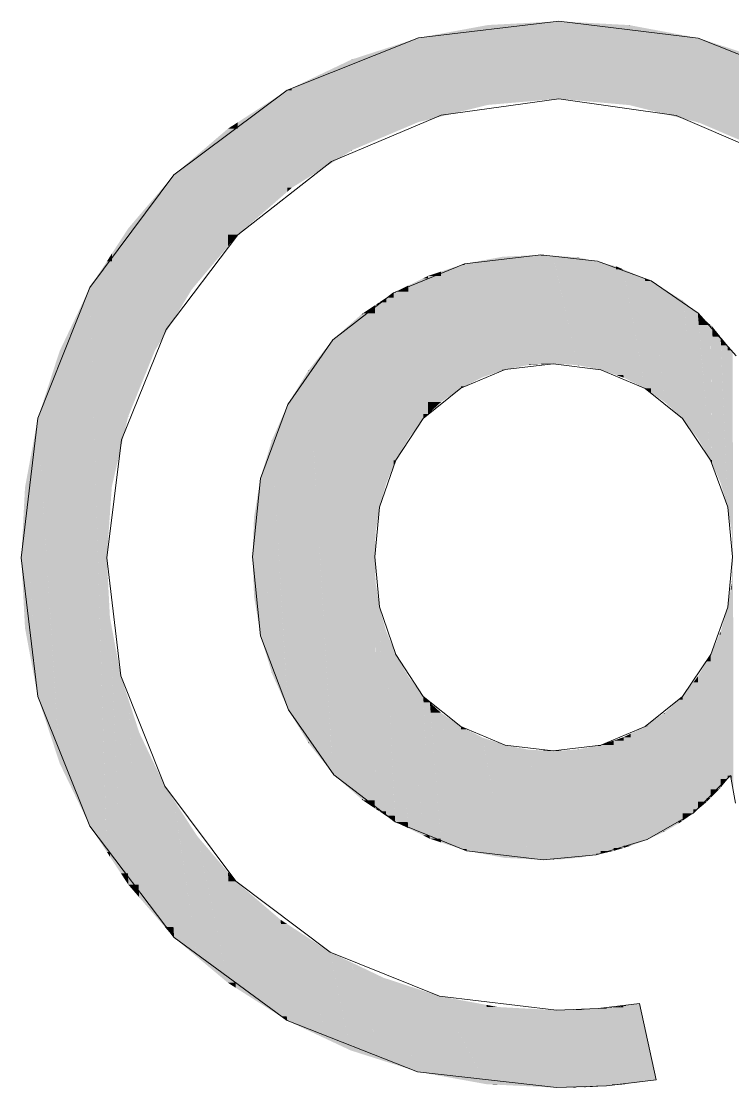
# Model space of a CAD drawing. Extents: x -1 to 1342, y -35 to 723.
# Drawn here: x 1218.41 to 1220.032, y 269.117 to 271.547 of the extents above; entities that cross this region are included whole.
import ezdxf

# ---------------------------------------------------------------- set-up
doc = ezdxf.new("R2010")
doc.units = 0
doc.layers.get('0').update_dxf_attribs({"lineweight": 18})
doc.layers.add('P11_Plankopf_Ausführung_AF_4_800 Plankopf', color=7, linetype='Continuous', lineweight=25)

# ---------------------------------------------------------------- blocks, each defined once
blk = doc.blocks.new('Referenz-A0SKLQSHLL', base_point=(1054.4775, 131.3883))
at = {"layer": 'P11_Plankopf_Ausführung_AF_4_800 Plankopf', "color": 0, "linetype": 'Continuous', "lineweight": 13, "ltscale": 16.9}
for p, q in [((1219.6354, 271.5467), (1219.3154, 271.509)), ((1219.9531, 271.5086), (1219.6354, 271.5467)), ((1219.3154, 271.509), (1219.0162, 271.3898)), ((1220.25, 271.3894), (1219.9531, 271.5086)), ((1219.0162, 271.3898), (1218.758, 271.1971)), ((1219.6354, 271.3702), (1219.3669, 271.3328)), ((1219.9027, 271.3319), (1219.6354, 271.3702)), ((1219.3669, 271.3328), (1219.1173, 271.2272)), ((1220.1511, 271.2258), (1219.9027, 271.3319)), ((1219.1173, 271.2272), (1218.9035, 271.0605)), ((1218.758, 271.1971), (1218.5663, 270.9401)), ((1218.9035, 271.0605), (1218.7401, 270.8442)), ((1219.5945, 271.0145), (1219.4206, 270.9942)), ((1219.7237, 271.0003), (1219.5945, 271.0145)), ((1219.4206, 270.9942), (1219.2585, 270.9281)), ((1219.8456, 270.9551), (1219.7237, 271.0003)), ((1218.5663, 270.9401), (1218.4477, 270.6424)), ((1219.953, 270.8818), (1219.8456, 270.9551)), ((1219.2585, 270.9281), (1219.1199, 270.8211)), ((1220.0394, 270.7846), (1219.953, 270.8818)), ((1218.7401, 270.8442), (1218.6382, 270.593)), ((1219.1199, 270.8211), (1219.0174, 270.6736)), ((1219.6224, 270.7665), (1219.5132, 270.7533)), ((1219.731, 270.7528), (1219.6224, 270.7665)), ((1219.5132, 270.7533), (1219.4119, 270.7106)), ((1219.8318, 270.7101), (1219.731, 270.7528)), ((1219.4119, 270.7106), (1219.3262, 270.6415)), ((1219.9172, 270.6415), (1219.8318, 270.7101)), ((1219.0174, 270.6736), (1218.9551, 270.5051)), ((1218.4477, 270.6424), (1218.41, 270.324)), ((1219.3262, 270.6415), (1219.2639, 270.5466)), ((1219.9812, 270.5471), (1219.9172, 270.6415)), ((1218.6382, 270.593), (1218.6049, 270.324)), ((1219.2639, 270.5466), (1219.2264, 270.4395)), ((1220.0202, 270.4399), (1219.9812, 270.5471)), ((1218.9551, 270.5051), (1218.937, 270.3264)), ((1219.2264, 270.4395), (1219.216, 270.3264)), ((1220.0315, 270.3264), (1220.0202, 270.4399)), ((1218.937, 270.3264), (1218.9555, 270.1468)), ((1219.216, 270.3264), (1219.2262, 270.2124)), ((1220.0204, 270.212), (1220.0315, 270.3264)), ((1218.41, 270.324), (1218.4476, 270.008)), ((1218.6049, 270.324), (1218.6368, 270.0554)), ((1219.2262, 270.2124), (1219.2637, 270.1043)), ((1219.9815, 270.1038), (1220.0204, 270.212)), ((1218.9555, 270.1468), (1219.0187, 269.9776)), ((1219.2637, 270.1043), (1219.3262, 270.0085)), ((1219.9172, 270.0085), (1219.9815, 270.1038)), ((1218.6368, 270.0554), (1218.7371, 269.8041)), ((1218.4476, 270.008), (1218.5665, 269.7127)), ((1219.3262, 270.0085), (1219.4119, 269.9397)), ((1219.8317, 269.9402), (1219.9172, 270.0085)), ((1219.0187, 269.9776), (1219.1225, 269.8298)), ((1219.4119, 269.9397), (1219.5133, 269.8972)), ((1219.7309, 269.8977), (1219.8317, 269.9402)), ((1219.5133, 269.8972), (1219.6224, 269.8842)), ((1219.6224, 269.8842), (1219.7309, 269.8977)), ((1219.1225, 269.8298), (1219.2621, 269.7228)), ((1219.9418, 269.7423), (1220.0268, 269.828)), ((1220.0268, 269.828), (1220.038, 269.7655)), ((1218.7371, 269.8041), (1218.8989, 269.5872)), ((1219.8369, 269.6823), (1219.9418, 269.7423)), ((1219.2621, 269.7228), (1219.425, 269.6567)), ((1218.5665, 269.7127), (1218.7583, 269.4588)), ((1219.7206, 269.6474), (1219.8369, 269.6823)), ((1219.425, 269.6567), (1219.5996, 269.6362)), ((1219.5996, 269.6362), (1219.7206, 269.6474)), ((1218.8989, 269.5872), (1219.1138, 269.4259)), ((1218.7583, 269.4588), (1219.0157, 269.2699)), ((1219.1138, 269.4259), (1219.3631, 269.3256)), ((1219.3631, 269.3256), (1219.6299, 269.2935)), ((1219.7249, 269.2972), (1219.8193, 269.3088)), ((1219.8575, 269.135), (1219.8193, 269.3088)), ((1219.6299, 269.2935), (1219.7249, 269.2972)), ((1219.0157, 269.2699), (1219.3128, 269.1534)), ((1219.3128, 269.1534), (1219.6299, 269.117)), ((1219.7441, 269.1209), (1219.8575, 269.135)), ((1219.6299, 269.117), (1219.7441, 269.1209))]:
    blk.add_line(p, q, dxfattribs=at)
at = {"layer": 'P11_Plankopf_Ausführung_AF_4_800 Plankopf', "color": 0, "linetype": 'Continuous', "lineweight": 0, "ltscale": 0.0169}
for points in [[(1219.6354, 271.5383), (1219.4742, 271.5383), (1219.6354, 271.5467)], [(1219.7834, 271.3702), (1219.6354, 271.3702), (1219.6354, 271.5467)], [(1219.7955, 271.5381), (1219.6425, 271.5381), (1219.6354, 271.5467)], [(1219.473, 271.509), (1219.3154, 271.509), (1219.473, 271.5381)], [(1219.4742, 271.5381), (1219.473, 271.5381), (1219.4742, 271.5383)], [(1219.4742, 271.3563), (1219.473, 271.3563), (1219.473, 271.5381)], [(1219.4742, 271.3563), (1219.4742, 271.5381), (1219.473, 271.5381)], [(1219.6354, 271.3702), (1219.4742, 271.3702), (1219.4742, 271.5383)], [(1219.6354, 271.3702), (1219.6354, 271.5383), (1219.4742, 271.5383)], [(1219.7955, 271.3558), (1219.7955, 271.5381), (1219.6425, 271.5381)], [(1219.7971, 271.3558), (1219.7955, 271.3558), (1219.7955, 271.5381)], [(1219.7971, 271.5378), (1219.7955, 271.5378), (1219.7955, 271.5381)], [(1219.7971, 271.3556), (1219.7971, 271.5378), (1219.7955, 271.5378)], [(1219.9254, 271.3556), (1219.7971, 271.3556), (1219.7971, 271.5378)], [(1219.9531, 271.5086), (1219.8176, 271.5086), (1219.7971, 271.5378)], [(1219.3149, 271.4602), (1219.1648, 271.4602), (1219.3149, 271.5088)], [(1219.3154, 271.5088), (1219.3149, 271.5088), (1219.3154, 271.509)], [(1219.3154, 271.3171), (1219.3149, 271.3171), (1219.3149, 271.5088)], [(1219.3154, 271.3171), (1219.3154, 271.5088), (1219.3149, 271.5088)], [(1219.473, 271.3562), (1219.3154, 271.3562), (1219.3154, 271.509)], [(1219.473, 271.3562), (1219.473, 271.509), (1219.3154, 271.509)], [(1219.9531, 271.3163), (1219.9531, 271.5086), (1219.8176, 271.5086)], [(1219.9545, 271.3163), (1219.9531, 271.3163), (1219.9531, 271.5086)], [(1219.9545, 271.5082), (1219.9531, 271.5082), (1219.9531, 271.5086)], [(1219.9545, 271.316), (1219.9545, 271.5082), (1219.9531, 271.5082)], [(1220.0666, 271.316), (1219.9545, 271.316), (1219.9545, 271.5082)], [(1220.1038, 271.4593), (1219.983, 271.4593), (1219.9545, 271.5082)], [(1219.1619, 271.3947), (1219.0265, 271.3947), (1219.1619, 271.4592)], [(1219.1648, 271.4592), (1219.1619, 271.4592), (1219.1648, 271.4602)], [(1219.1648, 271.2535), (1219.1619, 271.2535), (1219.1619, 271.4592)], [(1219.1648, 271.2535), (1219.1648, 271.4592), (1219.1619, 271.4592)], [(1219.3149, 271.317), (1219.1648, 271.317), (1219.1648, 271.4602)], [(1219.3149, 271.317), (1219.3149, 271.4602), (1219.1648, 271.4602)], [(1220.1038, 271.2522), (1220.1038, 271.4593), (1219.983, 271.4593)], [(1219.0265, 271.3898), (1219.0162, 271.3898), (1219.0265, 271.3947)], [(1219.1619, 271.2516), (1219.0265, 271.2516), (1219.0265, 271.3947)], [(1219.1619, 271.2516), (1219.1619, 271.3947), (1219.0265, 271.3947)], [(1219.0162, 271.3166), (1218.9035, 271.3166), (1219.0162, 271.3898)], [(1219.0265, 271.1673), (1219.0162, 271.1673), (1219.0162, 271.3898)], [(1219.0265, 271.1673), (1219.0265, 271.3898), (1219.0162, 271.3898)], [(1219.4742, 271.3563), (1219.6354, 271.3702), (1219.4742, 271.3702)], [(1219.7955, 271.3558), (1219.7834, 271.3702), (1219.6354, 271.3702)], [(1219.3154, 271.3171), (1219.473, 271.3562), (1219.3154, 271.3562)], [(1219.473, 271.3562), (1219.4742, 271.3563), (1219.473, 271.3563)], [(1219.7971, 271.3556), (1219.7971, 271.3558), (1219.7955, 271.3558)], [(1219.9531, 271.3163), (1219.9254, 271.3556), (1219.7971, 271.3556)], [(1218.8808, 271.2317), (1218.7986, 271.2317), (1218.8808, 271.3019)], [(1218.9035, 271.3019), (1218.8808, 271.3019), (1218.9035, 271.3166)], [(1218.9035, 271.0605), (1218.8808, 271.0605), (1218.8808, 271.3019)], [(1218.9035, 271.0605), (1218.9035, 271.3019), (1218.8808, 271.3019)], [(1219.0162, 271.1583), (1218.9035, 271.1583), (1218.9035, 271.3166)], [(1219.0162, 271.1583), (1219.0162, 271.3166), (1218.9035, 271.3166)], [(1219.1648, 271.2535), (1219.3149, 271.317), (1219.1648, 271.317)], [(1219.3149, 271.317), (1219.3154, 271.3171), (1219.3149, 271.3171)], [(1219.9545, 271.316), (1219.9545, 271.3163), (1219.9531, 271.3163)], [(1220.1038, 271.2522), (1220.0666, 271.316), (1219.9545, 271.316)], [(1219.0265, 271.1673), (1219.1619, 271.2516), (1219.0265, 271.2516)], [(1219.1619, 271.2516), (1219.1648, 271.2535), (1219.1619, 271.2535)], [(1218.7986, 271.1971), (1218.758, 271.1971), (1218.7986, 271.2317)], [(1218.8808, 271.0336), (1218.7986, 271.0336), (1218.7986, 271.2317)], [(1218.8808, 271.0336), (1218.8808, 271.2317), (1218.7986, 271.2317)], [(1218.758, 271.1461), (1218.7145, 271.1461), (1218.758, 271.1971)], [(1218.7986, 270.9358), (1218.758, 270.9358), (1218.758, 271.1971)], [(1218.7986, 270.9358), (1218.7986, 271.1971), (1218.758, 271.1971)], [(1218.9035, 271.0605), (1219.0162, 271.1583), (1218.9035, 271.1583)], [(1219.0162, 271.1583), (1219.0265, 271.1673), (1219.0162, 271.1673)], [(1218.7145, 271.0749), (1218.6538, 271.0749), (1218.7145, 271.1461)], [(1218.758, 270.8685), (1218.7145, 270.8685), (1218.7145, 271.1461)], [(1218.758, 270.8685), (1218.758, 271.1461), (1218.7145, 271.1461)], [(1218.6533, 271.0174), (1218.6164, 271.0174), (1218.6533, 271.0741)], [(1218.6538, 271.0741), (1218.6533, 271.0741), (1218.6538, 271.0749)], [(1218.6538, 270.6465), (1218.6533, 270.6465), (1218.6533, 271.0741)], [(1218.6538, 270.6465), (1218.6538, 271.0741), (1218.6533, 271.0741)], [(1218.7145, 270.7963), (1218.6538, 270.7963), (1218.6538, 271.0749)], [(1218.7145, 270.7963), (1218.7145, 271.0749), (1218.6538, 271.0749)], [(1218.8808, 271.0336), (1218.9035, 271.0605), (1218.8808, 271.0605)], [(1218.7986, 270.9358), (1218.8808, 271.0336), (1218.7986, 271.0336)], [(1218.6164, 270.9995), (1218.6049, 270.9995), (1218.6164, 271.0174)], [(1218.6533, 270.6453), (1218.6164, 270.6453), (1218.6164, 271.0174)], [(1218.6533, 270.6453), (1218.6533, 271.0174), (1218.6164, 271.0174)], [(1219.5068, 271.0017), (1219.461, 271.0017), (1219.5068, 271.0102)], [(1219.5132, 271.0102), (1219.5068, 271.0102), (1219.5132, 271.0106)], [(1219.5132, 270.7533), (1219.5068, 270.7533), (1219.5068, 271.0102)], [(1219.5132, 270.7533), (1219.5132, 271.0102), (1219.5068, 271.0102)], [(1219.5674, 271.0106), (1219.5132, 271.0106), (1219.5674, 271.0132)], [(1219.5674, 270.7638), (1219.5132, 270.7638), (1219.5132, 271.0106)], [(1219.5674, 270.7638), (1219.5674, 271.0106), (1219.5132, 271.0106)], [(1219.5945, 271.0132), (1219.5674, 271.0132), (1219.5945, 271.0145)], [(1219.5945, 270.7651), (1219.5674, 270.7651), (1219.5674, 271.0132)], [(1219.5945, 270.7651), (1219.5945, 271.0132), (1219.5674, 271.0132)], [(1219.6224, 270.7665), (1219.5945, 270.7665), (1219.5945, 271.0145)], [(1219.6224, 271.0126), (1219.5947, 271.0126), (1219.5945, 271.0145)], [(1219.6224, 270.7665), (1219.6224, 271.0126), (1219.5947, 271.0126)], [(1219.6765, 270.7665), (1219.6224, 270.7665), (1219.6224, 271.0126)], [(1219.6772, 271.0088), (1219.6233, 271.0088), (1219.6224, 271.0126)], [(1219.6772, 270.7634), (1219.6772, 271.0088), (1219.6233, 271.0088)], [(1219.6811, 270.7634), (1219.6772, 270.7634), (1219.6772, 271.0088)], [(1219.6811, 271.0085), (1219.6772, 271.0085), (1219.6772, 271.0088)], [(1219.6811, 270.7627), (1219.6811, 271.0085), (1219.6772, 271.0085)], [(1219.7291, 270.7627), (1219.6811, 270.7627), (1219.6811, 271.0085)], [(1219.731, 270.9967), (1219.6834, 270.9967), (1219.6811, 271.0085)], [(1218.6049, 270.9403), (1218.5665, 270.9403), (1218.6049, 270.9995)], [(1218.6164, 270.4866), (1218.6049, 270.4866), (1218.6049, 270.9995)], [(1218.6164, 270.4866), (1218.6164, 270.9995), (1218.6049, 270.9995)], [(1219.4119, 270.9763), (1219.3666, 270.9763), (1219.4119, 270.9913)], [(1219.4206, 270.9913), (1219.4119, 270.9913), (1219.4206, 270.9942)], [(1219.4206, 270.715), (1219.4119, 270.715), (1219.4119, 270.9913)], [(1219.4206, 270.715), (1219.4206, 270.9913), (1219.4119, 270.9913)], [(1219.461, 270.9942), (1219.4206, 270.9942), (1219.461, 271.0017)], [(1219.461, 270.7355), (1219.4206, 270.7355), (1219.4206, 270.9942)], [(1219.461, 270.7355), (1219.461, 270.9942), (1219.4206, 270.9942)], [(1219.5068, 270.7512), (1219.461, 270.7512), (1219.461, 271.0017)], [(1219.5068, 270.7512), (1219.5068, 271.0017), (1219.461, 271.0017)], [(1219.731, 270.7528), (1219.731, 270.9967), (1219.6834, 270.9967)], [(1219.7639, 270.7528), (1219.731, 270.7528), (1219.731, 270.9967)], [(1219.7655, 270.9885), (1219.7321, 270.9885), (1219.731, 270.9967)], [(1219.7655, 270.7409), (1219.7655, 270.9885), (1219.7321, 270.9885)], [(1219.7825, 270.7409), (1219.7655, 270.7409), (1219.7655, 270.9885)], [(1219.7829, 270.9813), (1219.766, 270.9813), (1219.7655, 270.9885)], [(1219.7829, 270.7349), (1219.7829, 270.9813), (1219.766, 270.9813)], [(1219.8273, 270.7349), (1219.7829, 270.7349), (1219.7829, 270.9813)], [(1219.8318, 270.9609), (1219.7866, 270.9609), (1219.7829, 270.9813)], [(1219.3262, 270.9446), (1219.2922, 270.9446), (1219.3262, 270.9612)], [(1219.3373, 270.9612), (1219.3262, 270.9612), (1219.3373, 270.9666)], [(1219.3373, 270.6518), (1219.3262, 270.6518), (1219.3262, 270.9612)], [(1219.3373, 270.6518), (1219.3373, 270.9612), (1219.3262, 270.9612)], [(1219.3666, 270.9666), (1219.3373, 270.9666), (1219.3666, 270.9763)], [(1219.3666, 270.679), (1219.3373, 270.679), (1219.3373, 270.9666)], [(1219.3666, 270.679), (1219.3666, 270.9666), (1219.3373, 270.9666)], [(1219.4119, 270.7106), (1219.3666, 270.7106), (1219.3666, 270.9763)], [(1219.4119, 270.7106), (1219.4119, 270.9763), (1219.3666, 270.9763)], [(1219.8318, 270.7101), (1219.8318, 270.9609), (1219.7866, 270.9609)], [(1219.8451, 270.7101), (1219.8318, 270.7101), (1219.8318, 270.9609)], [(1219.8456, 270.9551), (1219.8321, 270.9551), (1219.8318, 270.9609)], [(1218.5663, 270.7952), (1218.4973, 270.7952), (1218.5663, 270.9401)], [(1218.5665, 270.9401), (1218.5663, 270.9401), (1218.5665, 270.9403)], [(1218.5665, 269.713), (1218.5663, 269.713), (1218.5663, 270.9401)], [(1218.5665, 269.7127), (1218.5665, 270.9401), (1218.5663, 270.9401)], [(1218.6031, 269.7127), (1218.5665, 269.7127), (1218.5665, 270.9403)], [(1218.6049, 269.6542), (1218.6049, 270.9403), (1218.5665, 270.9403)], [(1218.758, 270.8685), (1218.7986, 270.9358), (1218.758, 270.9358)], [(1219.2922, 270.9307), (1219.2639, 270.9307), (1219.2922, 270.9446)], [(1219.3262, 270.6415), (1219.2922, 270.6415), (1219.2922, 270.9446)], [(1219.3262, 270.6415), (1219.3262, 270.9446), (1219.2922, 270.9446)], [(1219.8456, 270.7005), (1219.8456, 270.9551), (1219.8321, 270.9551)], [(1219.8744, 270.7005), (1219.8456, 270.7005), (1219.8456, 270.9551)], [(1219.8769, 270.9356), (1219.8478, 270.9356), (1219.8456, 270.9551)], [(1219.8769, 270.6787), (1219.8769, 270.9356), (1219.8478, 270.9356)], [(1219.9121, 270.6787), (1219.8769, 270.6787), (1219.8769, 270.9356)], [(1219.9172, 270.9104), (1219.8803, 270.9104), (1219.8769, 270.9356)], [(1219.2419, 270.9066), (1219.2264, 270.9066), (1219.2419, 270.917)], [(1219.2585, 270.917), (1219.2419, 270.917), (1219.2585, 270.9281)], [(1219.2585, 270.5336), (1219.2419, 270.5336), (1219.2419, 270.917)], [(1219.2585, 270.5336), (1219.2585, 270.917), (1219.2419, 270.917)], [(1219.2639, 270.9281), (1219.2585, 270.9281), (1219.2639, 270.9307)], [(1219.2639, 270.5466), (1219.2585, 270.5466), (1219.2585, 270.9281)], [(1219.2639, 270.5466), (1219.2639, 270.9281), (1219.2585, 270.9281)], [(1219.2922, 270.596), (1219.2639, 270.596), (1219.2639, 270.9307)], [(1219.2922, 270.596), (1219.2922, 270.9307), (1219.2639, 270.9307)], [(1219.9172, 270.6415), (1219.9172, 270.9104), (1219.8803, 270.9104)], [(1219.9192, 270.6415), (1219.9172, 270.6415), (1219.9172, 270.9104)], [(1219.9192, 270.9091), (1219.9172, 270.9091), (1219.9172, 270.9104)], [(1219.9192, 270.6389), (1219.9192, 270.9091), (1219.9172, 270.9091)], [(1219.9477, 270.6389), (1219.9192, 270.6389), (1219.9192, 270.9091)], [(1219.9521, 270.8801), (1219.9223, 270.8801), (1219.9192, 270.9091)], [(1219.216, 270.8814), (1219.1887, 270.8814), (1219.216, 270.8997)], [(1219.2178, 270.8997), (1219.216, 270.8997), (1219.2178, 270.9008)], [(1219.2178, 270.3833), (1219.216, 270.3833), (1219.216, 270.8997)], [(1219.2178, 270.3833), (1219.2178, 270.8997), (1219.216, 270.8997)], [(1219.2264, 270.9008), (1219.2178, 270.9008), (1219.2264, 270.9066)], [(1219.2264, 270.4395), (1219.2178, 270.4395), (1219.2178, 270.9008)], [(1219.2264, 270.4395), (1219.2264, 270.9008), (1219.2178, 270.9008)], [(1219.2419, 270.4942), (1219.2264, 270.4942), (1219.2264, 270.9066)], [(1219.2419, 270.4942), (1219.2419, 270.9066), (1219.2264, 270.9066)], [(1218.7145, 270.7963), (1218.758, 270.8685), (1218.7145, 270.8685)], [(1219.1855, 270.8235), (1219.1225, 270.8235), (1219.1855, 270.8793)], [(1219.1887, 270.8793), (1219.1855, 270.8793), (1219.1887, 270.8814)], [(1219.1887, 269.7744), (1219.1855, 269.7744), (1219.1855, 270.8793)], [(1219.1887, 269.7716), (1219.1887, 270.8793), (1219.1855, 270.8793)], [(1219.2156, 269.7716), (1219.1887, 269.7716), (1219.1887, 270.8814)], [(1219.216, 269.7535), (1219.216, 270.8814), (1219.1887, 270.8814)], [(1219.9521, 270.5963), (1219.9521, 270.8801), (1219.9223, 270.8801)], [(1219.9769, 270.5963), (1219.9521, 270.5963), (1219.9521, 270.8801)], [(1219.9812, 270.8545), (1219.9544, 270.8545), (1219.9521, 270.8801)], [(1219.9812, 270.5471), (1219.9812, 270.8545), (1219.9544, 270.8545)], [(1219.9843, 270.5471), (1219.9812, 270.5471), (1219.9812, 270.8545)], [(1219.9844, 270.8518), (1219.9813, 270.8518), (1219.9812, 270.8545)], [(1219.9844, 270.5399), (1219.9844, 270.8518), (1219.9813, 270.8518)], [(1220.0016, 270.5399), (1219.9844, 270.5399), (1219.9844, 270.8518)], [(1220.004, 270.8278), (1219.9857, 270.8278), (1219.9844, 270.8518)], [(1219.1199, 270.7531), (1219.0659, 270.7531), (1219.1199, 270.8211)], [(1219.1225, 270.8211), (1219.1199, 270.8211), (1219.1225, 270.8235)], [(1219.1225, 269.8332), (1219.1199, 269.8332), (1219.1199, 270.8211)], [(1219.1225, 269.8298), (1219.1225, 270.8211), (1219.1199, 270.8211)], [(1219.1822, 269.8298), (1219.1225, 269.8298), (1219.1225, 270.8235)], [(1219.1855, 269.7744), (1219.1855, 270.8235), (1219.1225, 270.8235)], [(1220.004, 270.4947), (1220.004, 270.8278), (1219.9857, 270.8278)], [(1220.0179, 270.4947), (1220.004, 270.4947), (1220.004, 270.8278)], [(1220.0202, 270.8081), (1220.0049, 270.8081), (1220.004, 270.8278)], [(1218.4973, 270.6424), (1218.4477, 270.6424), (1218.4973, 270.7951)], [(1218.4973, 270.7951), (1218.4973, 270.7951), (1218.4973, 270.7952)], [(1218.5572, 269.8564), (1218.4973, 269.8564), (1218.4973, 270.7952)], [(1218.5663, 269.713), (1218.5663, 270.7952), (1218.4973, 270.7952)], [(1218.4973, 269.8565), (1218.4973, 269.8565), (1218.4973, 270.7951)], [(1218.4973, 269.8564), (1218.4973, 270.7951), (1218.4973, 270.7951)], [(1218.6538, 270.6465), (1218.7145, 270.7963), (1218.6538, 270.7963)], [(1220.0202, 270.4399), (1220.0202, 270.8081), (1220.0049, 270.8081)], [(1220.0282, 270.4399), (1220.0202, 270.4399), (1220.0202, 270.8081)], [(1220.0294, 270.7968), (1220.0204, 270.7968), (1220.0202, 270.8081)], [(1220.0294, 270.3835), (1220.0294, 270.7968), (1220.0204, 270.7968)], [(1220.0313, 270.3835), (1220.0294, 270.3835), (1220.0294, 270.7968)], [(1220.0315, 270.7942), (1220.0294, 270.7942), (1220.0294, 270.7968)], [(1220.0315, 270.3264), (1220.0315, 270.7942), (1220.0294, 270.7942)], [(1220.0334, 269.7966), (1220.0315, 269.7966), (1220.0315, 270.7942)], [(1220.0334, 270.7919), (1220.0316, 270.7919), (1220.0315, 270.7942)], [(1219.5132, 270.7533), (1219.5674, 270.7638), (1219.5132, 270.7638)], [(1219.5674, 270.7638), (1219.5945, 270.7651), (1219.5674, 270.7651)], [(1219.5945, 270.7651), (1219.6224, 270.7665), (1219.5945, 270.7665)], [(1219.6772, 270.7634), (1219.6765, 270.7665), (1219.6224, 270.7665)], [(1219.6811, 270.7627), (1219.6811, 270.7634), (1219.6772, 270.7634)], [(1219.731, 270.7528), (1219.7291, 270.7627), (1219.6811, 270.7627)], [(1219.0639, 270.6759), (1219.0187, 270.6759), (1219.0639, 270.7506)], [(1219.0659, 270.7506), (1219.0639, 270.7506), (1219.0659, 270.7531)], [(1219.0659, 269.9037), (1219.0639, 269.9037), (1219.0639, 270.7506)], [(1219.0659, 269.9004), (1219.0659, 270.7506), (1219.0639, 270.7506)], [(1219.1159, 269.9004), (1219.0659, 269.9004), (1219.0659, 270.7531)], [(1219.1199, 269.8332), (1219.1199, 270.7531), (1219.0659, 270.7531)], [(1219.461, 270.7355), (1219.5068, 270.7512), (1219.461, 270.7512)], [(1219.5068, 270.7512), (1219.5132, 270.7533), (1219.5068, 270.7533)], [(1219.7655, 270.7409), (1219.7639, 270.7528), (1219.731, 270.7528)], [(1219.7829, 270.7349), (1219.7825, 270.7409), (1219.7655, 270.7409)], [(1219.4119, 270.7106), (1219.4206, 270.715), (1219.4119, 270.715)], [(1219.4206, 270.715), (1219.461, 270.7355), (1219.4206, 270.7355)], [(1219.8318, 270.7101), (1219.8273, 270.7349), (1219.7829, 270.7349)], [(1219.3666, 270.679), (1219.4119, 270.7106), (1219.3666, 270.7106)], [(1219.8456, 270.7005), (1219.8451, 270.7101), (1219.8318, 270.7101)], [(1219.8769, 270.6787), (1219.8744, 270.7005), (1219.8456, 270.7005)], [(1219.0174, 270.5932), (1218.9817, 270.5932), (1219.0174, 270.6736)], [(1219.0187, 270.6736), (1219.0174, 270.6736), (1219.0187, 270.6759)], [(1219.0187, 269.9807), (1219.0174, 269.9807), (1219.0174, 270.6736)], [(1219.0187, 269.9776), (1219.0187, 270.6736), (1219.0174, 270.6736)], [(1219.0596, 269.9776), (1219.0187, 269.9776), (1219.0187, 270.6759)], [(1219.0639, 269.9037), (1219.0639, 270.6759), (1219.0187, 270.6759)], [(1219.3373, 270.6518), (1219.3666, 270.679), (1219.3373, 270.679)], [(1219.9172, 270.6415), (1219.9121, 270.6787), (1219.8769, 270.6787)], [(1218.4476, 270.4844), (1218.4184, 270.4844), (1218.4476, 270.6421)], [(1218.4477, 270.6421), (1218.4476, 270.6421), (1218.4477, 270.6424)], [(1218.4477, 270.008), (1218.4476, 270.008), (1218.4476, 270.6421)], [(1218.4477, 270.0078), (1218.4477, 270.6421), (1218.4476, 270.6421)], [(1218.4877, 270.0078), (1218.4477, 270.0078), (1218.4477, 270.6424)], [(1218.4973, 269.8565), (1218.4973, 270.6424), (1218.4477, 270.6424)], [(1218.6164, 270.4866), (1218.6533, 270.6453), (1218.6164, 270.6453)], [(1218.6533, 270.6453), (1218.6538, 270.6465), (1218.6533, 270.6465)], [(1219.2922, 270.596), (1219.3262, 270.6415), (1219.2922, 270.6415)], [(1219.3262, 270.6415), (1219.3373, 270.6518), (1219.3262, 270.6518)], [(1219.9192, 270.6389), (1219.9192, 270.6415), (1219.9172, 270.6415)], [(1219.9521, 270.5963), (1219.9477, 270.6389), (1219.9192, 270.6389)], [(1218.9817, 270.5913), (1218.9809, 270.5913), (1218.9817, 270.5932)], [(1219.0127, 270.0602), (1218.9817, 270.0602), (1218.9817, 270.5932)], [(1219.0174, 269.9807), (1219.0174, 270.5932), (1218.9817, 270.5932)], [(1219.2639, 270.5466), (1219.2922, 270.596), (1219.2639, 270.596)], [(1219.9812, 270.5471), (1219.9769, 270.5963), (1219.9521, 270.5963)], [(1218.9809, 270.5066), (1218.9555, 270.5066), (1218.9809, 270.5913)], [(1218.9817, 270.063), (1218.9809, 270.063), (1218.9809, 270.5913)], [(1218.9817, 270.0602), (1218.9817, 270.5913), (1218.9809, 270.5913)], [(1219.2585, 270.5336), (1219.2639, 270.5466), (1219.2585, 270.5466)], [(1219.9844, 270.5399), (1219.9843, 270.5471), (1219.9812, 270.5471)], [(1219.2419, 270.4942), (1219.2585, 270.5336), (1219.2419, 270.5336)], [(1220.004, 270.4947), (1220.0016, 270.5399), (1219.9844, 270.5399)], [(1218.9551, 270.4173), (1218.9405, 270.4173), (1218.9551, 270.5051)], [(1218.9555, 270.5051), (1218.9551, 270.5051), (1218.9555, 270.5066)], [(1218.9555, 270.1494), (1218.9551, 270.1494), (1218.9551, 270.5051)], [(1218.9555, 270.1468), (1218.9555, 270.5051), (1218.9551, 270.5051)], [(1218.9761, 270.1468), (1218.9555, 270.1468), (1218.9555, 270.5066)], [(1218.9809, 270.063), (1218.9809, 270.5066), (1218.9555, 270.5066)], [(1218.4184, 270.324), (1218.41, 270.324), (1218.4184, 270.4833)], [(1218.4184, 270.4833), (1218.4184, 270.4833), (1218.4184, 270.4844)], [(1218.438, 270.1645), (1218.4184, 270.1645), (1218.4184, 270.4844)], [(1218.4476, 270.008), (1218.4476, 270.4844), (1218.4184, 270.4844)], [(1218.4184, 270.1648), (1218.4184, 270.1648), (1218.4184, 270.4833)], [(1218.4184, 270.1645), (1218.4184, 270.4833), (1218.4184, 270.4833)], [(1218.6049, 270.324), (1218.6164, 270.4866), (1218.6049, 270.4866)], [(1219.2264, 270.4395), (1219.2419, 270.4942), (1219.2264, 270.4942)], [(1220.0202, 270.4399), (1220.0179, 270.4947), (1220.004, 270.4947)], [(1219.2178, 270.3833), (1219.2264, 270.4395), (1219.2178, 270.4395)], [(1220.0294, 270.3835), (1220.0282, 270.4399), (1220.0202, 270.4399)], [(1218.9404, 270.3264), (1218.937, 270.3264), (1218.9404, 270.4163)], [(1218.9405, 270.4163), (1218.9404, 270.4163), (1218.9405, 270.4173)], [(1218.9405, 270.2399), (1218.9404, 270.2399), (1218.9404, 270.4163)], [(1218.9405, 270.236), (1218.9405, 270.4163), (1218.9404, 270.4163)], [(1218.9504, 270.236), (1218.9405, 270.236), (1218.9405, 270.4173)], [(1218.9551, 270.1494), (1218.9551, 270.4173), (1218.9405, 270.4173)], [(1219.216, 270.3264), (1219.2178, 270.3833), (1219.216, 270.3833)], [(1220.0315, 270.3264), (1220.0313, 270.3835), (1220.0294, 270.3835)], [(1218.9404, 270.2399), (1218.9404, 270.3264), (1218.937, 270.3264)], [(1219.2176, 269.7535), (1219.216, 269.7535), (1219.216, 270.3264)], [(1219.2176, 270.2691), (1219.2162, 270.2691), (1219.216, 270.3264)], [(1220.0315, 270.2725), (1220.0297, 270.2725), (1220.0315, 270.3264)], [(1218.4184, 270.1648), (1218.4184, 270.324), (1218.41, 270.324)], [(1218.6119, 269.6542), (1218.6049, 269.6542), (1218.6049, 270.324)], [(1218.612, 270.1886), (1218.6063, 270.1886), (1218.6049, 270.324)], [(1219.2176, 269.7524), (1219.2176, 270.2691), (1219.2162, 270.2691)], [(1219.2261, 269.7524), (1219.2176, 269.7524), (1219.2176, 270.2691)], [(1219.2262, 270.2124), (1219.2185, 270.2124), (1219.2176, 270.2691)], [(1220.0295, 270.2516), (1220.0268, 270.2516), (1220.0295, 270.2689)], [(1220.0297, 270.2689), (1220.0295, 270.2689), (1220.0297, 270.2725)], [(1220.0297, 269.808), (1220.0295, 269.808), (1220.0295, 270.2689)], [(1220.0297, 269.8071), (1220.0297, 270.2689), (1220.0295, 270.2689)], [(1220.0315, 269.8071), (1220.0297, 269.8071), (1220.0297, 270.2725)], [(1220.0315, 269.7966), (1220.0315, 270.2725), (1220.0297, 270.2725)], [(1218.9405, 270.236), (1218.9405, 270.2399), (1218.9404, 270.2399)], [(1218.9551, 270.1494), (1218.9504, 270.236), (1218.9405, 270.236)], [(1220.0268, 270.212), (1220.0204, 270.212), (1220.0268, 270.2516)], [(1220.0294, 269.828), (1220.0268, 269.828), (1220.0268, 270.2516)], [(1220.0295, 269.808), (1220.0295, 270.2516), (1220.0268, 270.2516)], [(1219.2262, 269.7467), (1219.2262, 270.2124), (1219.2185, 270.2124)], [(1219.2413, 269.7467), (1219.2262, 269.7467), (1219.2262, 270.2124)], [(1219.2416, 270.1572), (1219.228, 270.1572), (1219.2262, 270.2124)], [(1220.0204, 270.1567), (1220.0043, 270.1567), (1220.0204, 270.212)], [(1220.0268, 269.828), (1220.0204, 269.828), (1220.0204, 270.212)], [(1220.0268, 269.828), (1220.0268, 270.212), (1220.0204, 270.212)], [(1218.612, 269.6433), (1218.612, 270.1886), (1218.6063, 270.1886)], [(1218.6352, 269.6433), (1218.612, 269.6433), (1218.612, 270.1886)], [(1218.6368, 270.0554), (1218.6177, 270.0554), (1218.612, 270.1886)], [(1218.4184, 270.1645), (1218.4184, 270.1648), (1218.4184, 270.1648)], [(1218.4476, 270.008), (1218.438, 270.1645), (1218.4184, 270.1645)], [(1219.2416, 269.7364), (1219.2416, 270.1572), (1219.228, 270.1572)], [(1219.2614, 269.7364), (1219.2416, 269.7364), (1219.2416, 270.1572)], [(1219.2621, 270.1082), (1219.2439, 270.1082), (1219.2416, 270.1572)], [(1220.0043, 270.1491), (1220.0011, 270.1491), (1220.0043, 270.1567)], [(1220.0204, 269.8204), (1220.0043, 269.8204), (1220.0043, 270.1567)], [(1220.0204, 269.8204), (1220.0204, 270.1567), (1220.0043, 270.1567)], [(1218.9555, 270.1468), (1218.9555, 270.1494), (1218.9551, 270.1494)], [(1218.9809, 270.063), (1218.9761, 270.1468), (1218.9555, 270.1468)], [(1220.0011, 270.1038), (1219.9815, 270.1038), (1220.0011, 270.1491)], [(1220.0043, 269.8009), (1220.0011, 269.8009), (1220.0011, 270.1491)], [(1220.0043, 269.8009), (1220.0043, 270.1491), (1220.0011, 270.1491)], [(1219.2621, 269.7228), (1219.2621, 270.1082), (1219.2439, 270.1082)], [(1219.2637, 269.7228), (1219.2621, 269.7228), (1219.2621, 270.1082)], [(1219.2637, 270.1043), (1219.2621, 270.1043), (1219.2621, 270.1082)], [(1219.2637, 269.7221), (1219.2637, 270.1043), (1219.2621, 270.1043)], [(1219.291, 269.7221), (1219.2637, 269.7221), (1219.2637, 270.1043)], [(1219.292, 270.0545), (1219.2672, 270.0545), (1219.2637, 270.1043)], [(1219.9726, 270.0541), (1219.9523, 270.0541), (1219.9726, 270.0887)], [(1219.9815, 270.0887), (1219.9726, 270.0887), (1219.9815, 270.1038)], [(1219.9815, 269.7772), (1219.9726, 269.7772), (1219.9726, 270.0887)], [(1219.9815, 269.7772), (1219.9815, 270.0887), (1219.9726, 270.0887)], [(1220.0011, 269.7969), (1219.9815, 269.7969), (1219.9815, 270.1038)], [(1220.0011, 269.7969), (1220.0011, 270.1038), (1219.9815, 270.1038)], [(1218.9817, 270.0602), (1218.9817, 270.063), (1218.9809, 270.063)], [(1219.0174, 269.9807), (1219.0127, 270.0602), (1218.9817, 270.0602)], [(1218.6368, 269.6056), (1218.6368, 270.0554), (1218.6177, 270.0554)], [(1218.6531, 269.6056), (1218.6368, 269.6056), (1218.6368, 270.0554)], [(1218.654, 270.0025), (1218.6387, 270.0025), (1218.6368, 270.0554)], [(1219.292, 269.7083), (1219.292, 270.0545), (1219.2672, 270.0545)], [(1219.3246, 269.7083), (1219.292, 269.7083), (1219.292, 270.0545)], [(1219.3262, 270.0085), (1219.2963, 270.0085), (1219.292, 270.0545)], [(1219.9418, 270.0085), (1219.9172, 270.0085), (1219.9418, 270.0404)], [(1219.9523, 270.0404), (1219.9418, 270.0404), (1219.9523, 270.0541)], [(1219.9523, 269.7512), (1219.9418, 269.7512), (1219.9418, 270.0404)], [(1219.9523, 269.7512), (1219.9523, 270.0404), (1219.9418, 270.0404)], [(1219.9726, 269.7683), (1219.9523, 269.7683), (1219.9523, 270.0541)], [(1219.9726, 269.7683), (1219.9726, 270.0541), (1219.9523, 270.0541)], [(1218.4477, 270.0078), (1218.4477, 270.008), (1218.4476, 270.008)], [(1218.4973, 269.8565), (1218.4877, 270.0078), (1218.4477, 270.0078)], [(1218.654, 269.5794), (1218.654, 270.0025), (1218.6387, 270.0025)], [(1218.6772, 269.5794), (1218.654, 269.5794), (1218.654, 270.0025)], [(1218.6787, 269.9264), (1218.6582, 269.9264), (1218.654, 270.0025)], [(1219.3262, 269.6916), (1219.3262, 270.0085), (1219.2963, 270.0085)], [(1219.341, 269.6916), (1219.3262, 269.6916), (1219.3262, 270.0085)], [(1219.3413, 269.9946), (1219.3269, 269.9946), (1219.3262, 270.0085)], [(1219.3413, 269.6843), (1219.3413, 269.9946), (1219.3269, 269.9946)], [(1219.366, 269.6843), (1219.3413, 269.6843), (1219.3413, 269.9946)], [(1219.3667, 269.9711), (1219.3432, 269.9711), (1219.3413, 269.9946)], [(1219.9087, 269.9714), (1219.8768, 269.9714), (1219.9087, 270.0007)], [(1219.9172, 270.0007), (1219.9087, 270.0007), (1219.9172, 270.0085)], [(1219.9172, 269.7251), (1219.9087, 269.7251), (1219.9087, 270.0007)], [(1219.9172, 269.7251), (1219.9172, 270.0007), (1219.9087, 270.0007)], [(1219.9418, 269.7423), (1219.9172, 269.7423), (1219.9172, 270.0085)], [(1219.9418, 269.7423), (1219.9418, 270.0085), (1219.9172, 270.0085)], [(1219.0187, 269.9776), (1219.0187, 269.9807), (1219.0174, 269.9807)], [(1219.0639, 269.9037), (1219.0596, 269.9776), (1219.0187, 269.9776)], [(1219.3667, 269.6759), (1219.3667, 269.9711), (1219.3432, 269.9711)], [(1219.4098, 269.6759), (1219.3667, 269.6759), (1219.3667, 269.9711)], [(1219.4119, 269.9397), (1219.3713, 269.9397), (1219.3667, 269.9711)], [(1219.8736, 269.9438), (1219.8369, 269.9438), (1219.8736, 269.9692)], [(1219.8768, 269.9692), (1219.8736, 269.9692), (1219.8768, 269.9714)], [(1219.8768, 269.7009), (1219.8736, 269.7009), (1219.8736, 269.9692)], [(1219.8768, 269.7009), (1219.8768, 269.9692), (1219.8736, 269.9692)], [(1219.9087, 269.7192), (1219.8768, 269.7192), (1219.8768, 269.9714)], [(1219.9087, 269.7192), (1219.9087, 269.9714), (1219.8768, 269.9714)], [(1219.4119, 269.661), (1219.4119, 269.9397), (1219.3713, 269.9397)], [(1219.4248, 269.661), (1219.4119, 269.661), (1219.4119, 269.9397)], [(1219.425, 269.9332), (1219.4122, 269.9332), (1219.4119, 269.9397)], [(1219.8317, 269.9237), (1219.799, 269.9237), (1219.8317, 269.9402)], [(1219.8369, 269.9402), (1219.8317, 269.9402), (1219.8369, 269.9438)], [(1219.8369, 269.6823), (1219.8317, 269.6823), (1219.8317, 269.9402)], [(1219.8369, 269.6823), (1219.8369, 269.9402), (1219.8317, 269.9402)], [(1219.8736, 269.6991), (1219.8369, 269.6991), (1219.8369, 269.9438)], [(1219.8736, 269.6991), (1219.8736, 269.9438), (1219.8369, 269.9438)], [(1218.6787, 269.5508), (1218.6787, 269.9264), (1218.6582, 269.9264)], [(1218.7282, 269.5508), (1218.6787, 269.5508), (1218.6787, 269.9264)], [(1218.7371, 269.8041), (1218.6948, 269.8041), (1218.6787, 269.9264)], [(1219.425, 269.6567), (1219.425, 269.9332), (1219.4122, 269.9332)], [(1219.4603, 269.6567), (1219.425, 269.6567), (1219.425, 269.9332)], [(1219.4611, 269.9149), (1219.4273, 269.9149), (1219.425, 269.9332)], [(1219.4611, 269.65), (1219.4611, 269.9149), (1219.4273, 269.9149)], [(1219.5099, 269.65), (1219.4611, 269.65), (1219.4611, 269.9149)], [(1219.5116, 269.8978), (1219.4643, 269.8978), (1219.4611, 269.9149)], [(1219.7828, 269.9077), (1219.7601, 269.9077), (1219.7828, 269.9155)], [(1219.799, 269.9155), (1219.7828, 269.9155), (1219.799, 269.9237)], [(1219.799, 269.6681), (1219.7828, 269.6681), (1219.7828, 269.9155)], [(1219.799, 269.6681), (1219.799, 269.9155), (1219.7828, 269.9155)], [(1219.8317, 269.6804), (1219.799, 269.6804), (1219.799, 269.9237)], [(1219.8317, 269.6804), (1219.8317, 269.9237), (1219.799, 269.9237)], [(1219.0659, 269.9004), (1219.0659, 269.9037), (1219.0639, 269.9037)], [(1219.1199, 269.8332), (1219.1159, 269.9004), (1219.0659, 269.9004)], [(1219.5116, 269.6406), (1219.5116, 269.8978), (1219.4643, 269.8978)], [(1219.5133, 269.6406), (1219.5116, 269.6406), (1219.5116, 269.8978)], [(1219.5133, 269.8972), (1219.5116, 269.8972), (1219.5116, 269.8978)], [(1219.5133, 269.6405), (1219.5133, 269.8972), (1219.5116, 269.8972)], [(1219.5668, 269.6405), (1219.5133, 269.6405), (1219.5133, 269.8972)], [(1219.5674, 269.8869), (1219.5154, 269.8869), (1219.5133, 269.8972)], [(1219.6805, 269.8873), (1219.6771, 269.8873), (1219.6805, 269.8879)], [(1219.7206, 269.8879), (1219.6805, 269.8879), (1219.7206, 269.8957)], [(1219.7206, 269.6474), (1219.6805, 269.6474), (1219.6805, 269.8879)], [(1219.7206, 269.6474), (1219.7206, 269.8879), (1219.6805, 269.8879)], [(1219.7309, 269.8957), (1219.7206, 269.8957), (1219.7309, 269.8977)], [(1219.7309, 269.6498), (1219.7206, 269.6498), (1219.7206, 269.8957)], [(1219.7309, 269.6498), (1219.7309, 269.8957), (1219.7206, 269.8957)], [(1219.7601, 269.8977), (1219.7309, 269.8977), (1219.7601, 269.9077)], [(1219.7601, 269.6565), (1219.7309, 269.6565), (1219.7309, 269.8977)], [(1219.7601, 269.6565), (1219.7601, 269.8977), (1219.7309, 269.8977)], [(1219.7828, 269.6633), (1219.7601, 269.6633), (1219.7601, 269.9077)], [(1219.7828, 269.6633), (1219.7828, 269.9077), (1219.7601, 269.9077)], [(1219.5674, 269.6378), (1219.5674, 269.8869), (1219.5154, 269.8869)], [(1219.5994, 269.6378), (1219.5674, 269.6378), (1219.5674, 269.8869)], [(1219.5996, 269.8854), (1219.5676, 269.8854), (1219.5674, 269.8869)], [(1219.5996, 269.6362), (1219.5996, 269.8854), (1219.5676, 269.8854)], [(1219.6224, 269.6368), (1219.5996, 269.6368), (1219.5996, 269.8854)], [(1219.6224, 269.8842), (1219.5997, 269.8842), (1219.5996, 269.8854)], [(1219.6224, 269.6368), (1219.6224, 269.8842), (1219.5997, 269.8842)], [(1219.6401, 269.8842), (1219.6224, 269.8842), (1219.6401, 269.8852)], [(1219.6401, 269.6373), (1219.6224, 269.6373), (1219.6224, 269.8842)], [(1219.6401, 269.6373), (1219.6401, 269.8842), (1219.6224, 269.8842)], [(1219.6771, 269.8852), (1219.6401, 269.8852), (1219.6771, 269.8873)], [(1219.6771, 269.6407), (1219.6401, 269.6407), (1219.6401, 269.8852)], [(1219.6771, 269.6407), (1219.6771, 269.8852), (1219.6401, 269.8852)], [(1219.6805, 269.641), (1219.6771, 269.641), (1219.6771, 269.8873)], [(1219.6805, 269.641), (1219.6805, 269.8873), (1219.6771, 269.8873)], [(1218.4973, 269.8564), (1218.4973, 269.8565), (1218.4973, 269.8565)], [(1218.5663, 269.713), (1218.5572, 269.8564), (1218.4973, 269.8564)], [(1219.1225, 269.8298), (1219.1225, 269.8332), (1219.1199, 269.8332)], [(1219.1855, 269.7744), (1219.1822, 269.8298), (1219.1225, 269.8298)], [(1220.0043, 269.8009), (1220.0204, 269.8204), (1220.0043, 269.8204)], [(1220.0204, 269.8204), (1220.0268, 269.828), (1220.0204, 269.828)], [(1220.0295, 269.808), (1220.0294, 269.828), (1220.0268, 269.828)], [(1218.7371, 269.4833), (1218.7371, 269.8041), (1218.6948, 269.8041)], [(1218.7568, 269.4833), (1218.7371, 269.4833), (1218.7371, 269.8041)], [(1218.7583, 269.7713), (1218.7391, 269.7713), (1218.7371, 269.8041)], [(1219.9815, 269.7772), (1220.0011, 269.7969), (1219.9815, 269.7969)], [(1220.0011, 269.7969), (1220.0043, 269.8009), (1220.0011, 269.8009)], [(1220.0297, 269.8071), (1220.0297, 269.808), (1220.0295, 269.808)], [(1220.0315, 269.7966), (1220.0315, 269.8071), (1220.0297, 269.8071)], [(1220.0334, 269.7862), (1220.0334, 269.7966), (1220.0315, 269.7966)], [(1218.7583, 269.4588), (1218.7583, 269.7713), (1218.7391, 269.7713)], [(1218.8044, 269.4588), (1218.7583, 269.4588), (1218.7583, 269.7713)], [(1218.8109, 269.6904), (1218.7703, 269.6904), (1218.7583, 269.7713)], [(1219.1887, 269.7716), (1219.1887, 269.7744), (1219.1855, 269.7744)], [(1219.216, 269.7535), (1219.2156, 269.7716), (1219.1887, 269.7716)], [(1219.9523, 269.7512), (1219.9726, 269.7683), (1219.9523, 269.7683)], [(1219.9726, 269.7683), (1219.9815, 269.7772), (1219.9726, 269.7772)], [(1219.2176, 269.7524), (1219.2176, 269.7535), (1219.216, 269.7535)], [(1219.2262, 269.7467), (1219.2261, 269.7524), (1219.2176, 269.7524)], [(1219.2416, 269.7364), (1219.2413, 269.7467), (1219.2262, 269.7467)], [(1219.9172, 269.7251), (1219.9418, 269.7423), (1219.9172, 269.7423)], [(1219.9418, 269.7423), (1219.9523, 269.7512), (1219.9418, 269.7512)], [(1219.2621, 269.7228), (1219.2614, 269.7364), (1219.2416, 269.7364)], [(1219.2637, 269.7221), (1219.2637, 269.7228), (1219.2621, 269.7228)], [(1219.292, 269.7083), (1219.291, 269.7221), (1219.2637, 269.7221)], [(1219.8768, 269.7009), (1219.9087, 269.7192), (1219.8768, 269.7192)], [(1219.9087, 269.7192), (1219.9172, 269.7251), (1219.9087, 269.7251)], [(1218.5665, 269.7127), (1218.5665, 269.713), (1218.5663, 269.713)], [(1218.6049, 269.6542), (1218.6031, 269.7127), (1218.5665, 269.7127)], [(1219.3262, 269.6916), (1219.3246, 269.7083), (1219.292, 269.7083)], [(1219.8369, 269.6823), (1219.8736, 269.6991), (1219.8369, 269.6991)], [(1219.8736, 269.6991), (1219.8768, 269.7009), (1219.8736, 269.7009)], [(1218.8109, 269.4147), (1218.8109, 269.6904), (1218.7703, 269.6904)], [(1218.8686, 269.4147), (1218.8109, 269.4147), (1218.8109, 269.6904)], [(1218.8809, 269.6084), (1218.8281, 269.6084), (1218.8109, 269.6904)], [(1219.3413, 269.6843), (1219.341, 269.6916), (1219.3262, 269.6916)], [(1219.3667, 269.6759), (1219.366, 269.6843), (1219.3413, 269.6843)], [(1219.4119, 269.661), (1219.4098, 269.6759), (1219.3667, 269.6759)], [(1219.799, 269.6681), (1219.8317, 269.6804), (1219.799, 269.6804)], [(1219.8317, 269.6804), (1219.8369, 269.6823), (1219.8317, 269.6823)], [(1218.612, 269.6433), (1218.6119, 269.6542), (1218.6049, 269.6542)], [(1219.425, 269.6567), (1219.4248, 269.661), (1219.4119, 269.661)], [(1219.4611, 269.65), (1219.4603, 269.6567), (1219.425, 269.6567)], [(1219.5116, 269.6406), (1219.5099, 269.65), (1219.4611, 269.65)], [(1219.6805, 269.641), (1219.7206, 269.6474), (1219.6805, 269.6474)], [(1219.7206, 269.6474), (1219.7309, 269.6498), (1219.7206, 269.6498)], [(1219.7309, 269.6498), (1219.7601, 269.6565), (1219.7309, 269.6565)], [(1219.7601, 269.6565), (1219.7828, 269.6633), (1219.7601, 269.6633)], [(1219.7828, 269.6633), (1219.799, 269.6681), (1219.7828, 269.6681)], [(1218.6368, 269.6056), (1218.6352, 269.6433), (1218.612, 269.6433)], [(1219.5133, 269.6405), (1219.5133, 269.6406), (1219.5116, 269.6406)], [(1219.5674, 269.6378), (1219.5668, 269.6405), (1219.5133, 269.6405)], [(1219.5996, 269.6362), (1219.5994, 269.6378), (1219.5674, 269.6378)], [(1219.5996, 269.6362), (1219.6224, 269.6368), (1219.5996, 269.6368)], [(1219.6224, 269.6368), (1219.6401, 269.6373), (1219.6224, 269.6373)], [(1219.6401, 269.6373), (1219.6771, 269.6407), (1219.6401, 269.6407)], [(1219.6771, 269.6407), (1219.6805, 269.641), (1219.6771, 269.641)], [(1218.654, 269.5794), (1218.6531, 269.6056), (1218.6368, 269.6056)], [(1218.8809, 269.356), (1218.8809, 269.6084), (1218.8281, 269.6084)], [(1218.8982, 269.356), (1218.8809, 269.356), (1218.8809, 269.6084)], [(1218.8989, 269.5872), (1218.8823, 269.5872), (1218.8809, 269.6084)], [(1218.6787, 269.5508), (1218.6772, 269.5794), (1218.654, 269.5794)], [(1218.8989, 269.3445), (1218.8989, 269.5872), (1218.8823, 269.5872)], [(1218.9795, 269.3445), (1218.8989, 269.3445), (1218.8989, 269.5872)], [(1219.0011, 269.4995), (1218.928, 269.4995), (1218.8989, 269.5872)], [(1218.7371, 269.4833), (1218.7282, 269.5508), (1218.6787, 269.5508)], [(1219.0011, 269.2793), (1219.0011, 269.4995), (1218.928, 269.4995)], [(1219.0151, 269.2793), (1219.0011, 269.2793), (1219.0011, 269.4995)], [(1219.0157, 269.49), (1219.0017, 269.49), (1219.0011, 269.4995)], [(1218.7583, 269.4588), (1218.7568, 269.4833), (1218.7371, 269.4833)], [(1219.0157, 269.2699), (1219.0157, 269.49), (1219.0017, 269.49)], [(1219.0968, 269.2699), (1219.0157, 269.2699), (1219.0157, 269.49)], [(1219.1138, 269.4259), (1219.0393, 269.4259), (1219.0157, 269.49)], [(1218.8109, 269.4147), (1218.8044, 269.4588), (1218.7583, 269.4588)], [(1218.8809, 269.356), (1218.8686, 269.4147), (1218.8109, 269.4147)], [(1219.1138, 269.2239), (1219.1138, 269.4259), (1219.0393, 269.4259)], [(1219.1559, 269.2239), (1219.1138, 269.2239), (1219.1138, 269.4259)], [(1219.1605, 269.4034), (1219.1185, 269.4034), (1219.1138, 269.4259)], [(1219.1605, 269.202), (1219.1605, 269.4034), (1219.1185, 269.4034)], [(1219.2273, 269.202), (1219.1605, 269.202), (1219.1605, 269.4034)], [(1219.2352, 269.3676), (1219.1724, 269.3676), (1219.1605, 269.4034)], [(1218.8989, 269.3445), (1218.8982, 269.356), (1218.8809, 269.356)], [(1219.2352, 269.1782), (1219.2352, 269.3676), (1219.1724, 269.3676)], [(1219.3038, 269.1782), (1219.2352, 269.1782), (1219.2352, 269.3676)], [(1219.3128, 269.3421), (1219.2444, 269.3421), (1219.2352, 269.3676)], [(1219.0011, 269.2793), (1218.9795, 269.3445), (1218.8989, 269.3445)], [(1219.3128, 269.1534), (1219.3128, 269.3421), (1219.2444, 269.3421)], [(1219.3608, 269.1534), (1219.3128, 269.1534), (1219.3128, 269.3421)], [(1219.3631, 269.3256), (1219.317, 269.3256), (1219.3128, 269.3421)], [(1219.3631, 269.1443), (1219.3631, 269.3256), (1219.317, 269.3256)], [(1219.4598, 269.1443), (1219.3631, 269.1443), (1219.3631, 269.3256)], [(1219.4702, 269.3056), (1219.3738, 269.3056), (1219.3631, 269.3256)], [(1219.4702, 269.1249), (1219.4702, 269.3056), (1219.3738, 269.3056)], [(1219.4953, 269.1249), (1219.4702, 269.1249), (1219.4702, 269.3056)], [(1219.4955, 269.3008), (1219.4708, 269.3008), (1219.4702, 269.3056)], [(1219.8193, 269.3041), (1219.788, 269.3041), (1219.8193, 269.3088)], [(1219.8198, 269.1292), (1219.8193, 269.1292), (1219.8193, 269.3088)], [(1219.8198, 269.3065), (1219.8193, 269.3065), (1219.8193, 269.3088)], [(1219.8198, 269.1292), (1219.8198, 269.3065), (1219.8193, 269.3065)], [(1219.8575, 269.135), (1219.8198, 269.135), (1219.8198, 269.3065)], [(1219.4955, 269.1237), (1219.4955, 269.3008), (1219.4708, 269.3008)], [(1219.625, 269.1237), (1219.4955, 269.1237), (1219.4955, 269.3008)], [(1219.6299, 269.2935), (1219.5008, 269.2935), (1219.4955, 269.3008)], [(1219.6299, 269.117), (1219.6299, 269.2935), (1219.5008, 269.2935)], [(1219.6616, 269.2935), (1219.6299, 269.2935), (1219.6616, 269.2939)], [(1219.6616, 269.1171), (1219.6299, 269.1171), (1219.6299, 269.2935)], [(1219.6616, 269.1171), (1219.6616, 269.2935), (1219.6299, 269.2935)], [(1219.668, 269.2939), (1219.6616, 269.2939), (1219.668, 269.2941)], [(1219.668, 269.1172), (1219.6616, 269.1172), (1219.6616, 269.2939)], [(1219.668, 269.1172), (1219.668, 269.2939), (1219.6616, 269.2939)], [(1219.6933, 269.2941), (1219.668, 269.2941), (1219.6933, 269.2951)], [(1219.6933, 269.118), (1219.668, 269.118), (1219.668, 269.2941)], [(1219.6933, 269.118), (1219.6933, 269.2941), (1219.668, 269.2941)], [(1219.7061, 269.2951), (1219.6933, 269.2951), (1219.7061, 269.296)], [(1219.7061, 269.1185), (1219.6933, 269.1185), (1219.6933, 269.2951)], [(1219.7061, 269.1185), (1219.7061, 269.2951), (1219.6933, 269.2951)], [(1219.7249, 269.296), (1219.7061, 269.296), (1219.7249, 269.2972)], [(1219.7249, 269.1197), (1219.7061, 269.1197), (1219.7061, 269.296)], [(1219.7249, 269.1197), (1219.7249, 269.296), (1219.7061, 269.296)], [(1219.7441, 269.2972), (1219.7249, 269.2972), (1219.7441, 269.299)], [(1219.7441, 269.1209), (1219.7249, 269.1209), (1219.7249, 269.2972)], [(1219.7441, 269.1209), (1219.7441, 269.2972), (1219.7249, 269.2972)], [(1219.7565, 269.299), (1219.7441, 269.299), (1219.7565, 269.3002)], [(1219.7565, 269.1221), (1219.7441, 269.1221), (1219.7441, 269.299)], [(1219.7565, 269.1221), (1219.7565, 269.299), (1219.7441, 269.299)], [(1219.782, 269.3002), (1219.7565, 269.3002), (1219.782, 269.3033)], [(1219.782, 269.1245), (1219.7565, 269.1245), (1219.7565, 269.3002)], [(1219.782, 269.1245), (1219.782, 269.3002), (1219.7565, 269.3002)], [(1219.788, 269.3033), (1219.782, 269.3033), (1219.788, 269.3041)], [(1219.788, 269.1252), (1219.782, 269.1252), (1219.782, 269.3033)], [(1219.788, 269.1252), (1219.788, 269.3033), (1219.782, 269.3033)], [(1219.8193, 269.1291), (1219.788, 269.1291), (1219.788, 269.3041)], [(1219.8193, 269.1291), (1219.8193, 269.3041), (1219.788, 269.3041)], [(1219.0157, 269.2699), (1219.0151, 269.2793), (1219.0011, 269.2793)], [(1219.1138, 269.2239), (1219.0968, 269.2699), (1219.0157, 269.2699)], [(1219.1605, 269.202), (1219.1559, 269.2239), (1219.1138, 269.2239)], [(1219.2352, 269.1782), (1219.2273, 269.202), (1219.1605, 269.202)], [(1219.3128, 269.1534), (1219.3038, 269.1782), (1219.2352, 269.1782)], [(1219.3631, 269.1443), (1219.3608, 269.1534), (1219.3128, 269.1534)], [(1219.4702, 269.1249), (1219.4598, 269.1443), (1219.3631, 269.1443)], [(1219.8198, 269.1292), (1219.8575, 269.135), (1219.8198, 269.135)], [(1219.4955, 269.1237), (1219.4953, 269.1249), (1219.4702, 269.1249)], [(1219.6299, 269.117), (1219.625, 269.1237), (1219.4955, 269.1237)], [(1219.6299, 269.117), (1219.6616, 269.1171), (1219.6299, 269.1171)], [(1219.6616, 269.1171), (1219.668, 269.1172), (1219.6616, 269.1172)], [(1219.668, 269.1172), (1219.6933, 269.118), (1219.668, 269.118)], [(1219.6933, 269.118), (1219.7061, 269.1185), (1219.6933, 269.1185)], [(1219.7061, 269.1185), (1219.7249, 269.1197), (1219.7061, 269.1197)], [(1219.7249, 269.1197), (1219.7441, 269.1209), (1219.7249, 269.1209)], [(1219.7441, 269.1209), (1219.7565, 269.1221), (1219.7441, 269.1221)], [(1219.7565, 269.1221), (1219.782, 269.1245), (1219.7565, 269.1245)], [(1219.782, 269.1245), (1219.788, 269.1252), (1219.782, 269.1252)], [(1219.788, 269.1252), (1219.8193, 269.1291), (1219.788, 269.1291)], [(1219.8193, 269.1291), (1219.8198, 269.1292), (1219.8193, 269.1292)]]:
    blk.add_solid(points, dxfattribs=at)

msp = doc.modelspace()

# ---------------------------------------------------------------- block references
at = {"color": 8, "lineweight": 25, "ltscale": 0.25, "true_color": 0x808080}
msp.add_blockref('Referenz-A0SKLQSHLL', (1054.4775, 131.3883), dxfattribs=at)

doc.saveas('drawing.dxf')
